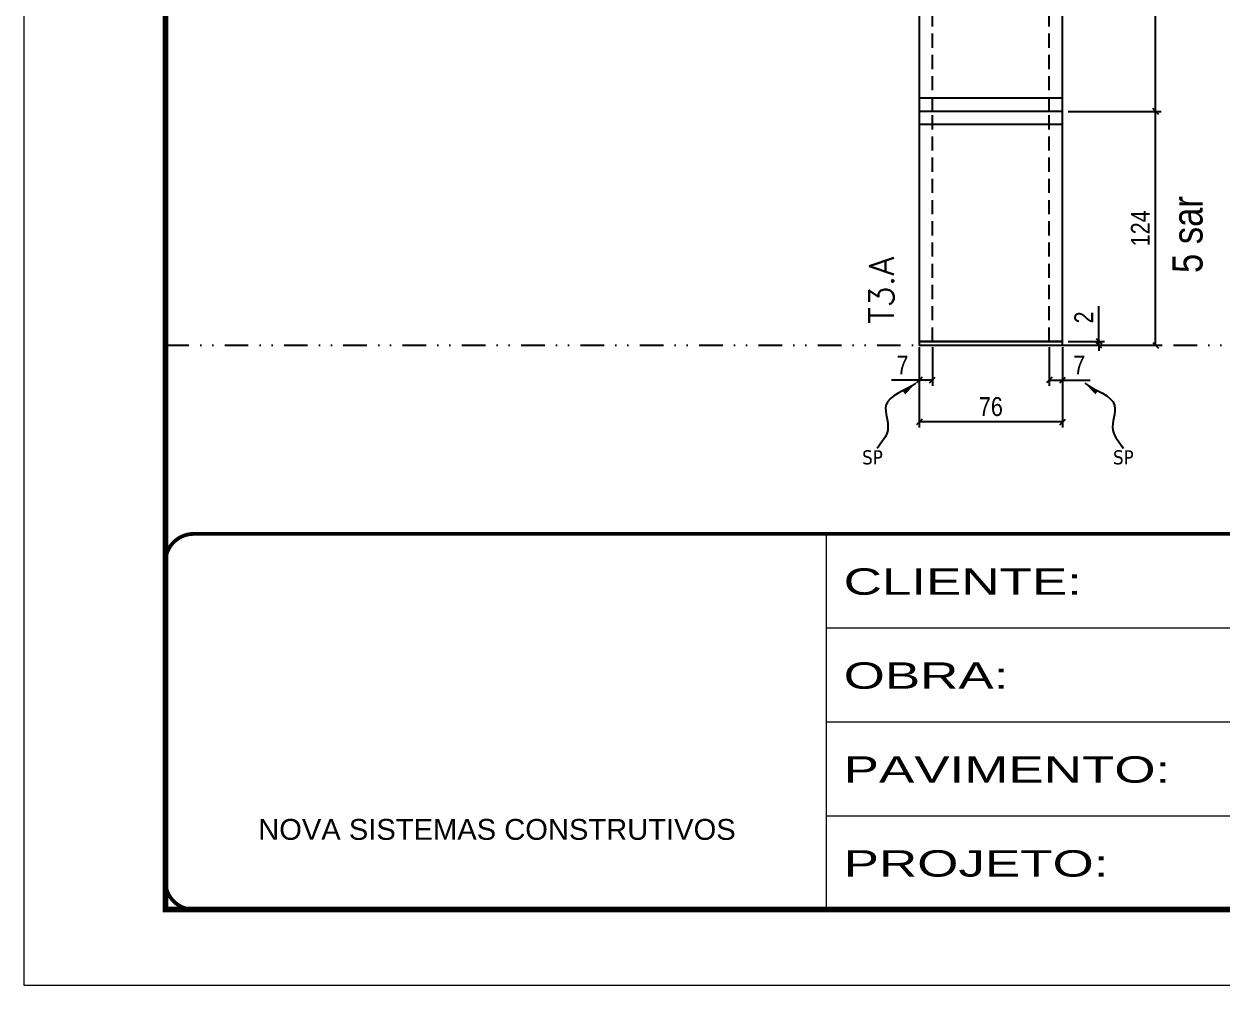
# Model space of a CAD drawing. Extents: x 14400 to 27878, y -21631 to 6985.
# Drawn here: x 14413 to 15049, y -7848 to -7339 of the extents above; entities that cross this region are included whole.
import ezdxf

# ---------------------------------------------------------------- set-up
doc = ezdxf.new("R2010")
doc.units = 0
for name, pattern in [('CONTINUO', [0]), ('DASHED', [0.75, 0.5, -0.25]), ('DIVIDE2', [0.625, 0.25, -0.125, 0, -0.125, 0, -0.125]), ('HIDDEN', [0.375, 0.25, -0.125])]:
    doc.linetypes.add(name, pattern=pattern)
for name, color, linetype in [('COTA', 241, 'Continuous'), ('NOMENCLATURA', 7, 'Continuous'), ('Nível', 160, 'Continuous'), ('Painéis', 200, 'Continuous'), ('SARR_2.2x7', 40, 'Continuous'), ('Sarrafo de Pressão', 42, 'HIDDEN'), ('texto', 7, 'Continuous')]:
    doc.layers.add(name, color=color, linetype=linetype)
for name, color, linetype, lineweight in [('Folhas', 255, 'Continuous', 9), ('SARRAFO DE PRESSAO', 251, 'DASHED', 9), ('Texto Seção', 7, 'Continuous', 15)]:
    doc.layers.add(name, color=color, linetype=linetype, lineweight=lineweight)
doc.styles.add('ARIAL', font='arial.ttf')
doc.styles.add('ARIAL_NARROW', font='ARIALN.TTF', dxfattribs={"height": 0.2})
doc.styles.add('COTA TECNICA', font='techl___.ttf', dxfattribs={"height": 10})
doc.styles.add('COTA TECNICA-50', font='techl___.ttf', dxfattribs={"height": 10})
doc.styles.add('REGUA-120', font='ROMANS.shx', dxfattribs={"height": 15})
doc.styles.get("Standard").update_dxf_attribs({"font": 'arial.ttf'})
doc.styles.add('Tecnologia', font='')
doc.styles.get('Tecnologia').set_extended_font_data('Forgotten Futurist')
doc.dimstyles.new('COTA PAINEL-50', dxfattribs={"dimtxt": 10, "dimasz": 3, "dimexe": 3, "dimexo": 3, "dimgap": 3, "dimtad": 1, "dimdec": 1, "dimzin": 12, "dimdsep": 46, "dimtxsty": 'COTA TECNICA-50', "dimblk1": 'OBLIQUE', "dimblk2": 'OBLIQUE', "dimsah": 1, "dimcen": 0.9, "dimclrd": 4, "dimclre": 4, "dimclrt": 240, "dimadec": 1, "dimazin": 3, "dimtfac": 1, "dimtdec": 1, "dimtmove": 0, "dimatfit": 3, "dimfxl": 1, "dimtolj": 1, "dimtzin": 12, "dimarcsym": 0})
doc.dimstyles.new('PAINEL', dxfattribs={"dimtxt": 10, "dimasz": 3, "dimexe": 3, "dimexo": 3, "dimgap": 3, "dimtad": 1, "dimdec": 1, "dimzin": 12, "dimdsep": 46, "dimtxsty": 'COTA TECNICA', "dimblk1": 'OBLIQUE', "dimblk2": 'OBLIQUE', "dimsah": 1, "dimcen": 0.9, "dimclrd": 4, "dimclre": 4, "dimclrt": 240, "dimadec": 1, "dimazin": 3, "dimtfac": 1, "dimtdec": 1, "dimtmove": 0, "dimatfit": 3, "dimfxl": 1, "dimtolj": 1, "dimtzin": 12, "dimarcsym": 0})
doc.dimstyles.get("Standard").update_dxf_attribs({"dimtxt": 0.18, "dimasz": 0.18, "dimexe": 0.18, "dimexo": 0.0625, "dimgap": 0.09, "dimtad": 0, "dimtih": 1, "dimtoh": 1, "dimdec": 4, "dimzin": 0, "dimdsep": 46, "dimtxsty": 'Standard', "dimcen": 0.09, "dimadec": 0, "dimazin": 0, "dimtfac": 1, "dimtdec": 4, "dimtofl": 0, "dimtmove": 0, "dimatfit": 3, "dimfxl": 1, "dimtolj": 1, "dimtzin": 0, "dimarcsym": 0})

# ---------------------------------------------------------------- blocks, each defined once
blk = doc.blocks.new('9999999999')
at = {"color": 30, "linetype": 'CONTINUO'}
for p, q in [((98564.56, 34230.21), (98564.56, 34429.45)), ((98564.56, 34379.64), (99583.98, 34379.64)), ((98564.56, 34329.83), (99487.98, 34329.83)), ((98564.56, 34280.02), (99487.98, 34280.02))]:
    blk.add_line(p, q, dxfattribs=at)
at = {"color": 30, "linetype": 'CONTINUO', "const_width": 2}
blk.add_lwpolyline([(99583.98, 34230.21), (99583.98, 34414.45, 0.414214), (99568.98, 34429.45), (98228.98, 34429.45, 0.414214), (98213.98, 34414.45), (98213.98, 34245.21, 0.414214), (98228.98, 34230.21), (99583.98, 34230.21)], format="xyb", dxfattribs=at)
at = {"layer": 'Folhas'}
blk.add_lwpolyline([(98138.98, 34190.21), (99623.98, 34190.21), (99623.98, 35240.21), (98138.98, 35240.21)], close=True, dxfattribs=at)
at = {"layer": 'Folhas', "color": 30, "const_width": 3}
blk.add_lwpolyline([(98213.98, 34230.21), (99583.98, 34230.21), (99583.98, 35200.21), (98213.98, 35200.21)], close=True, dxfattribs=at)
at = {"color": 7, "linetype": 'Continuous', "ltscale": 5, "style": 'ARIAL'}
blk.add_text('NOVA SISTEMAS CONSTRUTIVOS', height=11.0592, dxfattribs=at).set_placement((98263.19, 34267.21))
at = {"layer": 'Folhas', "color": 7, "style": 'Tecnologia', "width": 1.5}
for s, p in [('CLIENTE:', (98573.65, 34397.17)), ('OBRA:', (98573.65, 34347.31)), ('PAVIMENTO:', (98573.65, 34297.5)), ('PROJETO:', (98573.65, 34247.69))]:
    blk.add_text(s, height=14, dxfattribs=at).set_placement(p)
blk = doc.blocks.new('_Oblique')
at = {"color": 0, "linetype": 'ByBlock', "lineweight": -2}
blk.add_line((-0.5, -0.5), (0.5, 0.5), dxfattribs=at)
blk = doc.blocks.new('*D2404')
at = {"layer": 'COTA', "color": 4, "lineweight": -2, "transparency": 16777216}
for p, q in [((14888.21, -7509.89), (14888.21, -7552.57)), ((14964.21, -7509.89), (14964.21, -7552.57)), ((14964.21, -7549.57), (14888.21, -7549.57))]:
    blk.add_line(p, q, dxfattribs=at)
at = {"layer": 'Defpoints', "color": 0, "transparency": 16777216}
for p in [(14888.21, -7506.89), (14964.21, -7506.89), (14888.21, -7549.57)]:
    blk.add_point(p, dxfattribs=at)
at = {"layer": 'COTA', "color": 4, "lineweight": -2, "transparency": 16777216, "xscale": 3, "yscale": 3, "zscale": 3, "rotation": 180}
blk.add_blockref('_Oblique', (14888.21, -7549.57), dxfattribs=at)
at = {"layer": 'COTA', "color": 4, "lineweight": -2, "transparency": 16777216, "xscale": 3, "yscale": 3, "zscale": 3}
blk.add_blockref('_Oblique', (14964.21, -7549.57), dxfattribs=at)
at = {"layer": 'COTA', "color": 240, "transparency": 16777216, "insert": (14926.21, -7541.47), "char_height": 10, "attachment_point": 5, "style": 'COTA TECNICA'}
blk.add_mtext('\\A1;76', dxfattribs=at)
blk = doc.blocks.new('*D2405')
at = {"layer": 'COTA', "color": 4, "lineweight": -2, "transparency": 16777216}
for p, q in [((14957.21, -7509.89), (14957.21, -7530.4)), ((14964.21, -7511.89), (14964.21, -7530.4)), ((14957.21, -7527.4), (14964.21, -7527.4)), ((14964.21, -7527.4), (14978.94, -7527.4))]:
    blk.add_line(p, q, dxfattribs=at)
at = {"layer": 'Defpoints', "color": 0, "transparency": 16777216}
for p in [(14957.21, -7506.89), (14964.21, -7508.89), (14964.21, -7527.4)]:
    blk.add_point(p, dxfattribs=at)
at = {"layer": 'COTA', "color": 4, "lineweight": -2, "transparency": 16777216, "xscale": 3, "yscale": 3, "zscale": 3, "rotation": 180}
blk.add_blockref('_Oblique', (14957.21, -7527.4), dxfattribs=at)
at = {"layer": 'COTA', "color": 4, "lineweight": -2, "transparency": 16777216, "xscale": 3, "yscale": 3, "zscale": 3}
blk.add_blockref('_Oblique', (14964.21, -7527.4), dxfattribs=at)
at = {"layer": 'COTA', "color": 240, "transparency": 16777216, "insert": (14973.08, -7519.33), "char_height": 10, "attachment_point": 5, "style": 'COTA TECNICA-50'}
blk.add_mtext('\\A1;7', dxfattribs=at)
blk = doc.blocks.new('*D2406')
at = {"layer": 'COTA', "color": 4, "lineweight": -2, "transparency": 16777216}
for p, q in [((14888.21, -7511.89), (14888.21, -7530.4)), ((14895.21, -7509.89), (14895.21, -7530.4)), ((14888.21, -7527.4), (14873.48, -7527.4)), ((14895.21, -7527.4), (14888.21, -7527.4))]:
    blk.add_line(p, q, dxfattribs=at)
at = {"layer": 'Defpoints', "color": 0, "transparency": 16777216}
for p in [(14888.21, -7508.89), (14895.21, -7506.89), (14888.21, -7527.4)]:
    blk.add_point(p, dxfattribs=at)
at = {"layer": 'COTA', "color": 4, "lineweight": -2, "transparency": 16777216, "xscale": 3, "yscale": 3, "zscale": 3, "rotation": 180}
blk.add_blockref('_Oblique', (14888.21, -7527.4), dxfattribs=at)
at = {"layer": 'COTA', "color": 4, "lineweight": -2, "transparency": 16777216, "xscale": 3, "yscale": 3, "zscale": 3}
blk.add_blockref('_Oblique', (14895.21, -7527.4), dxfattribs=at)
at = {"layer": 'COTA', "color": 240, "transparency": 16777216, "insert": (14879.35, -7519.33), "char_height": 10, "attachment_point": 5, "style": 'COTA TECNICA-50'}
blk.add_mtext('\\A1;7', dxfattribs=at)
blk = doc.blocks.new('*D2423')
at = {"layer": 'COTA', "color": 4, "linetype": 'ByBlock', "lineweight": -2, "transparency": 16777216}
for p, q in [((14967.21, -7384.89), (15016.58, -7384.89)), ((15013.58, -7508.89), (15013.58, -7384.89)), ((14967.21, -7508.89), (15016.58, -7508.89))]:
    blk.add_line(p, q, dxfattribs=at)
at = {"layer": 'Defpoints', "color": 0, "linetype": 'ByBlock', "transparency": 16777216}
for p in [(14964.21, -7384.89), (15013.58, -7384.89), (14964.21, -7508.89)]:
    blk.add_point(p, dxfattribs=at)
at = {"layer": 'COTA', "color": 4, "linetype": 'ByBlock', "lineweight": -2, "transparency": 16777216, "xscale": 3, "yscale": 3, "zscale": 3}
for p, rotation in [((15013.58, -7384.89), 90), ((15013.58, -7508.89), 270)]:
    blk.add_blockref('_Oblique', p, dxfattribs=dict(at, rotation=rotation))
at = {"layer": 'COTA', "color": 240, "linetype": 'ByBlock', "transparency": 16777216, "insert": (15005.51, -7446.89), "char_height": 10, "attachment_point": 5, "rotation": 90, "style": 'COTA TECNICA'}
blk.add_mtext('\\A1;124', dxfattribs=at)
blk = doc.blocks.new('*D2407')
at = {"layer": 'COTA', "color": 4, "lineweight": -2, "transparency": 16777216}
for p, q in [((14983.47, -7506.89), (14983.47, -7488.09)), ((14967.21, -7506.89), (14986.47, -7506.89)), ((14967.21, -7508.89), (14986.47, -7508.89)), ((14983.47, -7508.89), (14983.47, -7506.89)), ((14983.47, -7508.89), (14983.47, -7511.89))]:
    blk.add_line(p, q, dxfattribs=at)
at = {"layer": 'Defpoints', "color": 0, "transparency": 16777216}
for p in [(14964.21, -7506.89), (14964.21, -7508.89), (14983.47, -7508.89)]:
    blk.add_point(p, dxfattribs=at)
at = {"layer": 'COTA', "color": 4, "lineweight": -2, "transparency": 16777216, "xscale": 3, "yscale": 3, "zscale": 3}
for p, rotation in [((14983.47, -7506.89), 270), ((14983.47, -7508.89), 90)]:
    blk.add_blockref('_Oblique', p, dxfattribs=dict(at, rotation=rotation))
at = {"layer": 'COTA', "color": 240, "transparency": 16777216, "insert": (14975.47, -7494.14), "char_height": 10, "attachment_point": 5, "rotation": 90, "style": 'COTA TECNICA-50'}
blk.add_mtext('\\A1;2', dxfattribs=at)
blk = doc.blocks.new('*D2424')
at = {"layer": 'COTA', "color": 4, "linetype": 'ByBlock', "lineweight": -2, "transparency": 16777216}
for p, q in [((14967.21, -7384.89), (15016.58, -7384.89)), ((15013.58, -7508.89), (15013.58, -7384.89)), ((14967.21, -7508.89), (15016.58, -7508.89))]:
    blk.add_line(p, q, dxfattribs=at)
at = {"layer": 'Defpoints', "color": 0, "linetype": 'ByBlock', "transparency": 16777216}
for p in [(14964.21, -7384.89), (15013.58, -7384.89), (14964.21, -7508.89)]:
    blk.add_point(p, dxfattribs=at)
at = {"layer": 'COTA', "color": 4, "linetype": 'ByBlock', "lineweight": -2, "transparency": 16777216, "xscale": 3, "yscale": 3, "zscale": 3}
for p, rotation in [((15013.58, -7384.89), 90), ((15013.58, -7508.89), 270)]:
    blk.add_blockref('_Oblique', p, dxfattribs=dict(at, rotation=rotation))
at = {"layer": 'COTA', "color": 240, "linetype": 'ByBlock', "transparency": 16777216, "insert": (15005.51, -7446.89), "char_height": 10, "attachment_point": 5, "rotation": 90, "style": 'COTA TECNICA'}
blk.add_mtext('\\A1;124', dxfattribs=at)
blk = doc.blocks.new('*D2425')
at = {"layer": 'COTA', "color": 4, "lineweight": -2, "transparency": 16777216}
for p, q in [((14933.21, -7224.89), (15016.58, -7224.89)), ((15013.58, -7384.89), (15013.58, -7224.89)), ((14967.21, -7384.89), (15016.58, -7384.89))]:
    blk.add_line(p, q, dxfattribs=at)
at = {"layer": 'Defpoints', "color": 0, "transparency": 16777216}
for p in [(14930.21, -7224.89), (15013.58, -7224.89), (14964.21, -7384.89)]:
    blk.add_point(p, dxfattribs=at)
at = {"layer": 'COTA', "color": 4, "lineweight": -2, "transparency": 16777216, "xscale": 3, "yscale": 3, "zscale": 3}
for p, rotation in [((15013.58, -7224.89), 90), ((15013.58, -7384.89), 270)]:
    blk.add_blockref('_Oblique', p, dxfattribs=dict(at, rotation=rotation))
at = {"layer": 'COTA', "color": 240, "transparency": 16777216, "insert": (15005.48, -7304.89), "char_height": 10, "attachment_point": 5, "rotation": 90, "style": 'COTA TECNICA'}
blk.add_mtext('\\A1;160', dxfattribs=at)

msp = doc.modelspace()

# ---------------------------------------------------------------- linework, layer by layer
at = {"layer": 'Nível', "color": 4, "linetype": 'DIVIDE2', "ltscale": 50}
msp.add_line((14488.467, -7508.891), (15858.467, -7508.891), dxfattribs=at)
at = {"layer": 'Painéis'}
for p, q in [((14888.212, -7266.891), (14888.212, -7506.891)), ((14964.212, -7506.891), (14964.212, -7266.891)), ((14964.212, -7384.891), (14888.212, -7384.891)), ((14888.212, -7506.891), (14964.212, -7506.891))]:
    msp.add_line(p, q, dxfattribs=at)
msp.add_lwpolyline([(14964.212, -7506.891), (14888.212, -7506.891), (14888.212, -7508.891), (14964.212, -7508.891)], close=True, dxfattribs=at)
at = {"layer": 'SARR_2.2x7'}
for p, q in [((14964.212, -7377.891), (14888.212, -7377.891)), ((14964.212, -7391.891), (14888.212, -7391.891))]:
    msp.add_line(p, q, dxfattribs=at)
at = {"layer": 'Sarrafo de Pressão', "ltscale": 30}
for p, q in [((14895.212, -7384.891), (14895.212, -7266.891)), ((14957.212, -7384.891), (14957.212, -7266.891)), ((14895.212, -7506.891), (14895.212, -7384.891)), ((14957.212, -7506.891), (14957.212, -7384.891))]:
    msp.add_line(p, q, dxfattribs=at)

# ---------------------------------------------------------------- block references
at = {"layer": 'SARRAFO DE PRESSAO', "color": 6, "linetype": 'ByBlock'}
msp.add_blockref('9999999999', (-83725.511, -42038.379), dxfattribs=at)

# ---------------------------------------------------------------- texts
at = {"layer": 'NOMENCLATURA', "style": 'ARIAL_NARROW'}
msp.add_text('5 sar', height=16, rotation=90, dxfattribs=at).set_placement((15038.455, -7470.567))
at = {"layer": 'texto', "color": 0, "char_height": 7.5, "attachment_point": 5}
for insert in [(14863.435, -7568.382), (14996.46, -7568.382)]:
    msp.add_mtext('{\\fTahoma|b0|i0|c0|p34;\\C4;SP}', dxfattribs=dict(at, insert=insert))
at = {"layer": 'Texto Seção', "insert": (14874.742, -7497.639), "char_height": 13, "width": 285.32988, "attachment_point": 7, "rotation": 90, "style": 'REGUA-120'}
msp.add_mtext('T3.A', dxfattribs=at)

# ---------------------------------------------------------------- dimensions: what is measured, and where the dimension line sits
at = {"layer": 'COTA'}
for base, p1, p2, angle, dimstyle, picture, middle in [((15013.58, -7224.891), (14964.212, -7384.891), (14930.212, -7224.891), 90, 'PAINEL', '*D2425', (15005.477, -7304.891)), ((14888.212, -7527.401), (14895.212, -7506.891), (14888.212, -7508.891), 180, 'COTA PAINEL-50', '*D2406', (14879.347, -7519.328))]:
    dim = msp.add_linear_dim(base=base, p1=p1, p2=p2, angle=angle, dimstyle=dimstyle, dxfattribs=at)
    dim.commit()
    dim.dimension.update_dxf_attribs({"geometry": picture, "text_midpoint": middle})
at = {"layer": 'COTA', "linetype": 'ByBlock'}
for picture in ['*D2423', '*D2424']:
    dim = msp.add_aligned_dim(p1=(14964.212, -7508.891), p2=(14964.212, -7384.891), distance=-49.367, dimstyle='PAINEL', dxfattribs=at)
    dim.commit()
    dim.dimension.update_dxf_attribs({"geometry": picture, "text_midpoint": (15005.506, -7446.891)})
at = {"layer": 'COTA'}
dim = msp.add_linear_dim(base=(14983.47, -7508.891), p1=(14964.212, -7506.891), p2=(14964.212, -7508.891), angle=90, dimstyle='COTA PAINEL-50', dxfattribs=at)
dim.commit()
dim.dimension.update_dxf_attribs({"geometry": '*D2407', "text_midpoint": (14983.47, -7494.144), "dimtype": 160})
dim = msp.add_linear_dim(base=(14888.212, -7549.569), p1=(14964.212, -7506.891), p2=(14888.212, -7506.891), angle=180, dimstyle='PAINEL', override={"dimarcsym": 2}, dxfattribs=at)
dim.commit()
dim.dimension.update_dxf_attribs({"geometry": '*D2404', "text_midpoint": (14926.212, -7541.466)})
dim = msp.add_linear_dim(base=(14964.212, -7527.401), p1=(14957.212, -7506.891), p2=(14964.212, -7508.891), dimstyle='COTA PAINEL-50', dxfattribs=at)
dim.commit()
dim.dimension.update_dxf_attribs({"geometry": '*D2405', "text_midpoint": (14973.078, -7519.328)})

# ---------------------------------------------------------------- leaders
at = {"layer": 'COTA', "path_type": 1}
for points in [[(14886.383, -7529.072), (14870.598, -7540.907), (14871.523, -7553.913), (14865.97, -7563.695)], [(14976.041, -7529.072), (14991.826, -7540.907), (14990.901, -7553.913), (14996.454, -7563.695)]]:
    msp.add_leader(points, dimstyle='Standard', override={"dimasz": 8}, dxfattribs=at)

doc.saveas('drawing.dxf')
